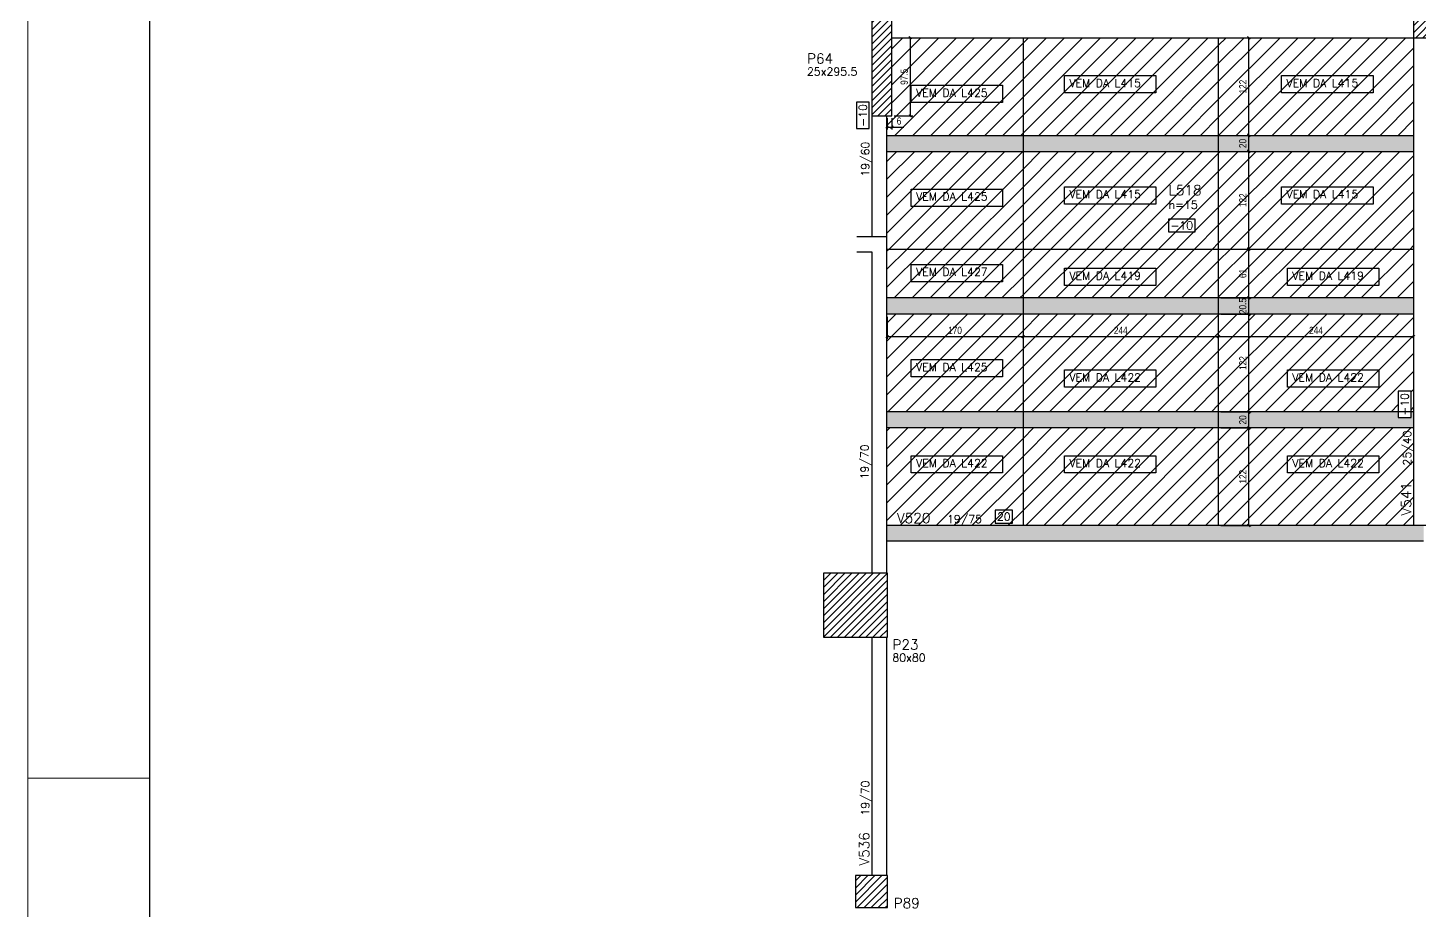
# Model space of a CAD drawing. Extents: x 1860 to 8661, y -614 to 3837.
# Drawn here: x 1860 to 3598, y 1032 to 2135 of the extents above; entities that cross this region are included whole.
import ezdxf
from ezdxf.enums import TextEntityAlignment as Align

# ---------------------------------------------------------------- set-up
doc = ezdxf.new("R2010")
doc.units = 0
for name, color, linetype in [('COTA', 241, 'Continuous'), ('F-DESNIVEL-1', 254, 'Continuous'), ('F-LAJES-DIM', 2, 'Continuous'), ('F-LAJES-NOME', 4, 'Continuous'), ('F-PILARES-DIM', 172, 'Continuous'), ('F-PILARES-HACH', 174, 'Continuous'), ('F-PILARES-NOME', 170, 'Continuous'), ('F-PILARES-S', 170, 'Continuous'), ('F-VIGAS', 3, 'Continuous'), ('F-VIGAS-DIM', 2, 'Continuous'), ('F-VIGAS-NOME', 4, 'Continuous'), ('Painéis', 200, 'Continuous')]:
    doc.layers.add(name, color=color, linetype=linetype)
doc.layers.add('FOLHA', color=255, linetype='Continuous', lineweight=5)
doc.layers.add('Hachura', color=251, linetype='Continuous', lineweight=9)
doc.styles.add('COTA TECNICA-50', font='techl___.ttf', dxfattribs={"height": 9})
doc.styles.add('MCP', font='romans.shx')
doc.styles.add('ROMANS', font='romans.shx')
doc.dimstyles.new('COTA PAINEL-50', dxfattribs={"dimtxt": 9, "dimasz": 3, "dimexe": 3, "dimexo": 3, "dimgap": 3, "dimtad": 1, "dimdec": 1, "dimzin": 12, "dimdsep": 46, "dimtxsty": 'COTA TECNICA-50', "dimblk1": 'OBLIQUE', "dimblk2": 'OBLIQUE', "dimsah": 1, "dimcen": 0.9, "dimclrd": 4, "dimclre": 4, "dimclrt": 240, "dimadec": 1, "dimazin": 3, "dimtfac": 1, "dimtdec": 1, "dimtmove": 0, "dimatfit": 3, "dimfxl": 1, "dimtolj": 1, "dimtzin": 12, "dimarcsym": 0})
pattern_1 = [(45, (4153.2724, 6897.782), (-4.4194174, 4.4194174), [])]

# ---------------------------------------------------------------- blocks, each defined once
blk = doc.blocks.new('*U10')
at = {"layer": 'F-LAJES-DIM', "color": 1}
blk.add_lwpolyline([(0, 0), (33, 0), (33, 16), (0, 16)], close=True, dxfattribs=at)
at = {"layer": 'F-LAJES-DIM', "style": 'MCP'}
blk.add_attdef('DIM', text='', height=10, dxfattribs=at).set_placement((16.5, 8), align=Align.MIDDLE_CENTER)
blk = doc.blocks.new('*U8')
at = {"layer": 'F-VIGAS-DIM', "color": 1}
blk.add_lwpolyline([(0, 0), (33, 0), (33, 16), (0, 16)], close=True, dxfattribs=at)
at = {"layer": 'F-VIGAS-DIM', "style": 'MCP'}
blk.add_attdef('DIM', text='', height=10, dxfattribs=at).set_placement((16.5, 8), align=Align.MIDDLE_CENTER)
blk = doc.blocks.new('*U7')
at = {"layer": 'F-VIGAS-DIM', "color": 1}
blk.add_lwpolyline([(0, 0), (22, 0), (22, 16), (0, 16)], close=True, dxfattribs=at)
at = {"layer": 'F-VIGAS-DIM', "style": 'MCP'}
blk.add_attdef('DIM', text='', height=10, dxfattribs=at).set_placement((11, 8), align=Align.MIDDLE_CENTER)
blk = doc.blocks.new('_Oblique')
at = {"color": 0, "linetype": 'ByBlock', "lineweight": -2}
blk.add_line((-0.5, -0.5), (0.5, 0.5), dxfattribs=at)
blk = doc.blocks.new('*D30')
at = {"layer": 'Defpoints', "color": 0, "transparency": 16777216}
for p in [(3347.3, 1634.8), (3385.4, 1634.8), (3347.3, 1512.8)]:
    blk.add_point(p, dxfattribs=at)
at = {"layer": 'Painéis', "color": 4, "lineweight": -2, "transparency": 16777216}
for p, q in [((3350.3, 1634.8), (3388.4, 1634.8)), ((3385.4, 1512.8), (3385.4, 1634.8)), ((3350.3, 1512.8), (3388.4, 1512.8))]:
    blk.add_line(p, q, dxfattribs=at)
at = {"layer": 'Painéis', "color": 4, "lineweight": -2, "transparency": 16777216, "xscale": 3, "yscale": 3, "zscale": 3}
for p, rotation in [((3385.4, 1634.8), 90), ((3385.4, 1512.8), 270)]:
    blk.add_blockref('_Oblique', p, dxfattribs=dict(at, rotation=rotation))
at = {"layer": 'Painéis', "color": 240, "transparency": 16777216, "insert": (3377.9, 1573.8), "char_height": 9, "attachment_point": 5, "rotation": 90, "style": 'COTA TECNICA-50'}
blk.add_mtext('\\A1;122', dxfattribs=at)
blk = doc.blocks.new('*D31')
at = {"layer": 'Defpoints', "color": 0, "transparency": 16777216}
for p in [(3347.3, 1654.8), (3385.4, 1654.8), (3347.3, 1634.8)]:
    blk.add_point(p, dxfattribs=at)
at = {"layer": 'Painéis', "color": 4, "lineweight": -2, "transparency": 16777216}
for p, q in [((3350.3, 1654.8), (3388.4, 1654.8)), ((3385.4, 1634.8), (3385.4, 1654.8)), ((3350.3, 1634.8), (3388.4, 1634.8))]:
    blk.add_line(p, q, dxfattribs=at)
at = {"layer": 'Painéis', "color": 4, "lineweight": -2, "transparency": 16777216, "xscale": 3, "yscale": 3, "zscale": 3}
for p, rotation in [((3385.4, 1654.8), 90), ((3385.4, 1634.8), 270)]:
    blk.add_blockref('_Oblique', p, dxfattribs=dict(at, rotation=rotation))
at = {"layer": 'Painéis', "color": 240, "transparency": 16777216, "insert": (3377.9, 1644.8), "char_height": 9, "attachment_point": 5, "rotation": 90, "style": 'COTA TECNICA-50'}
blk.add_mtext('\\A1;20', dxfattribs=at)
blk = doc.blocks.new('*D32')
at = {"layer": 'Defpoints', "color": 0, "transparency": 16777216}
for p in [(3347.3, 1776.8), (3385.4, 1776.8), (3347.3, 1654.8)]:
    blk.add_point(p, dxfattribs=at)
at = {"layer": 'Painéis', "color": 4, "lineweight": -2, "transparency": 16777216}
for p, q in [((3350.3, 1776.8), (3388.4, 1776.8)), ((3385.4, 1654.8), (3385.4, 1776.8)), ((3350.3, 1654.8), (3388.4, 1654.8))]:
    blk.add_line(p, q, dxfattribs=at)
at = {"layer": 'Painéis', "color": 4, "lineweight": -2, "transparency": 16777216, "xscale": 3, "yscale": 3, "zscale": 3}
for p, rotation in [((3385.4, 1776.8), 90), ((3385.4, 1654.8), 270)]:
    blk.add_blockref('_Oblique', p, dxfattribs=dict(at, rotation=rotation))
at = {"layer": 'Painéis', "color": 240, "transparency": 16777216, "insert": (3377.9, 1715.8), "char_height": 9, "attachment_point": 5, "rotation": 90, "style": 'COTA TECNICA-50'}
blk.add_mtext('\\A1;122', dxfattribs=at)
blk = doc.blocks.new('*D33')
at = {"layer": 'Defpoints', "color": 0, "transparency": 16777216}
for p in [(3347.3, 1797.3), (3385.4, 1797.3), (3347.3, 1776.8)]:
    blk.add_point(p, dxfattribs=at)
at = {"layer": 'Painéis', "color": 4, "lineweight": -2, "transparency": 16777216}
for p, q in [((3350.3, 1797.3), (3388.4, 1797.3)), ((3385.4, 1776.8), (3385.4, 1797.3)), ((3350.3, 1776.8), (3388.4, 1776.8))]:
    blk.add_line(p, q, dxfattribs=at)
at = {"layer": 'Painéis', "color": 4, "lineweight": -2, "transparency": 16777216, "xscale": 3, "yscale": 3, "zscale": 3}
for p, rotation in [((3385.4, 1797.3), 90), ((3385.4, 1776.8), 270)]:
    blk.add_blockref('_Oblique', p, dxfattribs=dict(at, rotation=rotation))
at = {"layer": 'Painéis', "color": 240, "transparency": 16777216, "insert": (3377.8, 1787), "char_height": 9, "attachment_point": 5, "rotation": 90, "style": 'COTA TECNICA-50'}
blk.add_mtext('\\A1;20.5', dxfattribs=at)
blk = doc.blocks.new('*D34')
at = {"layer": 'Defpoints', "color": 0, "transparency": 16777216}
for p in [(3347.3, 1858.3), (3385.4, 1858.3), (3347.3, 1797.3)]:
    blk.add_point(p, dxfattribs=at)
at = {"layer": 'Painéis', "color": 4, "lineweight": -2, "transparency": 16777216}
for p, q in [((3350.3, 1858.3), (3388.4, 1858.3)), ((3385.4, 1797.3), (3385.4, 1858.3)), ((3350.3, 1797.3), (3388.4, 1797.3))]:
    blk.add_line(p, q, dxfattribs=at)
at = {"layer": 'Painéis', "color": 4, "lineweight": -2, "transparency": 16777216, "xscale": 3, "yscale": 3, "zscale": 3}
for p, rotation in [((3385.4, 1858.3), 90), ((3385.4, 1797.3), 270)]:
    blk.add_blockref('_Oblique', p, dxfattribs=dict(at, rotation=rotation))
at = {"layer": 'Painéis', "color": 240, "transparency": 16777216, "insert": (3377.9, 1827.8), "char_height": 9, "attachment_point": 5, "rotation": 90, "style": 'COTA TECNICA-50'}
blk.add_mtext('\\A1;61', dxfattribs=at)
blk = doc.blocks.new('*D35')
at = {"layer": 'Defpoints', "color": 0, "transparency": 16777216}
for p in [(3347.3, 1980.3), (3385.4, 1980.3), (3347.3, 1858.3)]:
    blk.add_point(p, dxfattribs=at)
at = {"layer": 'Painéis', "color": 4, "lineweight": -2, "transparency": 16777216}
for p, q in [((3350.3, 1980.3), (3388.4, 1980.3)), ((3385.4, 1858.3), (3385.4, 1980.3)), ((3350.3, 1858.3), (3388.4, 1858.3))]:
    blk.add_line(p, q, dxfattribs=at)
at = {"layer": 'Painéis', "color": 4, "lineweight": -2, "transparency": 16777216, "xscale": 3, "yscale": 3, "zscale": 3}
for p, rotation in [((3385.4, 1980.3), 90), ((3385.4, 1858.3), 270)]:
    blk.add_blockref('_Oblique', p, dxfattribs=dict(at, rotation=rotation))
at = {"layer": 'Painéis', "color": 240, "transparency": 16777216, "insert": (3377.9, 1919.3), "char_height": 9, "attachment_point": 5, "rotation": 90, "style": 'COTA TECNICA-50'}
blk.add_mtext('\\A1;122', dxfattribs=at)
blk = doc.blocks.new('*D36')
at = {"layer": 'Defpoints', "color": 0, "transparency": 16777216}
for p in [(3347.3, 2000.3), (3385.4, 2000.3), (3347.3, 1980.3)]:
    blk.add_point(p, dxfattribs=at)
at = {"layer": 'Painéis', "color": 4, "lineweight": -2, "transparency": 16777216}
for p, q in [((3350.3, 2000.3), (3388.4, 2000.3)), ((3385.4, 1980.3), (3385.4, 2000.3)), ((3350.3, 1980.3), (3388.4, 1980.3))]:
    blk.add_line(p, q, dxfattribs=at)
at = {"layer": 'Painéis', "color": 4, "lineweight": -2, "transparency": 16777216, "xscale": 3, "yscale": 3, "zscale": 3}
for p, rotation in [((3385.4, 2000.3), 90), ((3385.4, 1980.3), 270)]:
    blk.add_blockref('_Oblique', p, dxfattribs=dict(at, rotation=rotation))
at = {"layer": 'Painéis', "color": 240, "transparency": 16777216, "insert": (3377.9, 1990.3), "char_height": 9, "attachment_point": 5, "rotation": 90, "style": 'COTA TECNICA-50'}
blk.add_mtext('\\A1;20', dxfattribs=at)
blk = doc.blocks.new('*D37')
at = {"layer": 'Defpoints', "color": 0, "transparency": 16777216}
for p in [(3347.3, 2122.3), (3385.4, 2122.3), (3347.3, 2000.3)]:
    blk.add_point(p, dxfattribs=at)
at = {"layer": 'Painéis', "color": 4, "lineweight": -2, "transparency": 16777216}
for p, q in [((3350.3, 2122.3), (3388.4, 2122.3)), ((3385.4, 2000.3), (3385.4, 2122.3)), ((3350.3, 2000.3), (3388.4, 2000.3))]:
    blk.add_line(p, q, dxfattribs=at)
at = {"layer": 'Painéis', "color": 4, "lineweight": -2, "transparency": 16777216, "xscale": 3, "yscale": 3, "zscale": 3}
for p, rotation in [((3385.4, 2122.3), 90), ((3385.4, 2000.3), 270)]:
    blk.add_blockref('_Oblique', p, dxfattribs=dict(at, rotation=rotation))
at = {"layer": 'Painéis', "color": 240, "transparency": 16777216, "insert": (3377.9, 2061.3), "char_height": 9, "attachment_point": 5, "rotation": 90, "style": 'COTA TECNICA-50'}
blk.add_mtext('\\A1;122', dxfattribs=at)
blk = doc.blocks.new('*D38')
at = {"layer": 'Defpoints', "color": 0, "transparency": 16777216}
for p in [(2933.3, 1776.8), (3103.3, 1776.8), (3103.3, 1749)]:
    blk.add_point(p, dxfattribs=at)
at = {"layer": 'Painéis', "color": 4, "lineweight": -2, "transparency": 16777216}
for p, q in [((2933.3, 1773.8), (2933.3, 1746)), ((3103.3, 1773.8), (3103.3, 1746)), ((2933.3, 1749), (3103.3, 1749))]:
    blk.add_line(p, q, dxfattribs=at)
at = {"layer": 'Painéis', "color": 4, "lineweight": -2, "transparency": 16777216, "xscale": 3, "yscale": 3, "zscale": 3, "rotation": 180}
blk.add_blockref('_Oblique', (2933.3, 1749), dxfattribs=at)
at = {"layer": 'Painéis', "color": 4, "lineweight": -2, "transparency": 16777216, "xscale": 3, "yscale": 3, "zscale": 3}
blk.add_blockref('_Oblique', (3103.3, 1749), dxfattribs=at)
at = {"layer": 'Painéis', "color": 240, "transparency": 16777216, "insert": (3018.3, 1756.6), "char_height": 9, "attachment_point": 5, "style": 'COTA TECNICA-50'}
blk.add_mtext('\\A1;170', dxfattribs=at)
blk = doc.blocks.new('*D39')
at = {"layer": 'Defpoints', "color": 0, "transparency": 16777216}
for p in [(3103.3, 1776.8), (3347.3, 1776.8), (3347.3, 1749)]:
    blk.add_point(p, dxfattribs=at)
at = {"layer": 'Painéis', "color": 4, "lineweight": -2, "transparency": 16777216}
for p, q in [((3103.3, 1773.8), (3103.3, 1746)), ((3347.3, 1773.8), (3347.3, 1746)), ((3103.3, 1749), (3347.3, 1749))]:
    blk.add_line(p, q, dxfattribs=at)
at = {"layer": 'Painéis', "color": 4, "lineweight": -2, "transparency": 16777216, "xscale": 3, "yscale": 3, "zscale": 3, "rotation": 180}
blk.add_blockref('_Oblique', (3103.3, 1749), dxfattribs=at)
at = {"layer": 'Painéis', "color": 4, "lineweight": -2, "transparency": 16777216, "xscale": 3, "yscale": 3, "zscale": 3}
blk.add_blockref('_Oblique', (3347.3, 1749), dxfattribs=at)
at = {"layer": 'Painéis', "color": 240, "transparency": 16777216, "insert": (3225.3, 1756.6), "char_height": 9, "attachment_point": 5, "style": 'COTA TECNICA-50'}
blk.add_mtext('\\A1;244', dxfattribs=at)
blk = doc.blocks.new('*D40')
at = {"layer": 'Defpoints', "color": 0, "transparency": 16777216}
for p in [(3347.3, 1776.8), (3591.3, 1776.8), (3591.3, 1749)]:
    blk.add_point(p, dxfattribs=at)
at = {"layer": 'Painéis', "color": 4, "lineweight": -2, "transparency": 16777216}
for p, q in [((3347.3, 1773.8), (3347.3, 1746)), ((3591.3, 1773.8), (3591.3, 1746)), ((3347.3, 1749), (3591.3, 1749))]:
    blk.add_line(p, q, dxfattribs=at)
at = {"layer": 'Painéis', "color": 4, "lineweight": -2, "transparency": 16777216, "xscale": 3, "yscale": 3, "zscale": 3, "rotation": 180}
blk.add_blockref('_Oblique', (3347.3, 1749), dxfattribs=at)
at = {"layer": 'Painéis', "color": 4, "lineweight": -2, "transparency": 16777216, "xscale": 3, "yscale": 3, "zscale": 3}
blk.add_blockref('_Oblique', (3591.3, 1749), dxfattribs=at)
at = {"layer": 'Painéis', "color": 240, "transparency": 16777216, "insert": (3469.3, 1756.6), "char_height": 9, "attachment_point": 5, "style": 'COTA TECNICA-50'}
blk.add_mtext('\\A1;244', dxfattribs=at)
blk = doc.blocks.new('*D41')
at = {"layer": 'Defpoints', "color": 0, "transparency": 16777216}
for p in [(2933.3, 2024.8), (2939.3, 2024.8), (2939.3, 2010.7)]:
    blk.add_point(p, dxfattribs=at)
at = {"layer": 'Painéis', "color": 4, "lineweight": -2, "transparency": 16777216}
for p, q in [((2933.3, 2021.8), (2933.3, 2007.7)), ((2939.3, 2021.8), (2939.3, 2007.7)), ((2933.3, 2010.7), (2939.3, 2010.7)), ((2939.3, 2010.7), (2954.3, 2010.7))]:
    blk.add_line(p, q, dxfattribs=at)
at = {"layer": 'Painéis', "color": 4, "lineweight": -2, "transparency": 16777216, "xscale": 3, "yscale": 3, "zscale": 3, "rotation": 180}
blk.add_blockref('_Oblique', (2933.3, 2010.7), dxfattribs=at)
at = {"layer": 'Painéis', "color": 4, "lineweight": -2, "transparency": 16777216, "xscale": 3, "yscale": 3, "zscale": 3}
blk.add_blockref('_Oblique', (2939.3, 2010.7), dxfattribs=at)
at = {"layer": 'Painéis', "color": 240, "transparency": 16777216, "insert": (2948.3, 2018.3), "char_height": 9, "attachment_point": 5, "style": 'COTA TECNICA-50'}
blk.add_mtext('\\A1;6', dxfattribs=at)
blk = doc.blocks.new('*D42')
at = {"layer": 'Defpoints', "color": 0, "transparency": 16777216}
for p in [(2939.3, 2122.3), (2962.5, 2122.3), (2939.3, 2024.8)]:
    blk.add_point(p, dxfattribs=at)
at = {"layer": 'Painéis', "color": 4, "lineweight": -2, "transparency": 16777216}
for p, q in [((2942.3, 2122.3), (2965.5, 2122.3)), ((2962.5, 2024.8), (2962.5, 2122.3)), ((2942.3, 2024.8), (2965.5, 2024.8))]:
    blk.add_line(p, q, dxfattribs=at)
at = {"layer": 'Painéis', "color": 4, "lineweight": -2, "transparency": 16777216, "xscale": 3, "yscale": 3, "zscale": 3}
for p, rotation in [((2962.5, 2122.3), 90), ((2962.5, 2024.8), 270)]:
    blk.add_blockref('_Oblique', p, dxfattribs=dict(at, rotation=rotation))
at = {"layer": 'Painéis', "color": 240, "transparency": 16777216, "insert": (2954.8, 2073.5), "char_height": 9, "attachment_point": 5, "rotation": 90, "style": 'COTA TECNICA-50'}
blk.add_mtext('\\A1;97.5', dxfattribs=at)

msp = doc.modelspace()

# ---------------------------------------------------------------- hatches: boundary and pattern name
at = {"layer": 'F-PILARES-HACH', "linetype": 'Continuous'}
h = msp.add_hatch(dxfattribs=at)
h.set_pattern_fill('ANSI31', color=256, scale=50, style=0)
h.set_pattern_definition(pattern_1)
h.paths.add_polyline_path([(2914.27, 2024.78), (2939.27, 2024.78), (2939.27, 2320.28), (2914.27, 2320.28)], flags=16)
h = msp.add_hatch(dxfattribs=at)
h.set_pattern_fill('ANSI31', color=256, scale=50, style=0)
h.set_pattern_definition(pattern_1)
h.paths.add_polyline_path([(3591.27, 2122.28), (3616.27, 2122.28), (3616.27, 2321.28), (3591.27, 2321.28)], flags=16)
h = msp.add_hatch(dxfattribs=at)
h.set_pattern_fill('ANSI31', color=256, scale=50, style=0)
h.set_pattern_definition(pattern_1)
h.paths.add_polyline_path([(2853.77, 1373.28), (2933.77, 1373.28), (2933.77, 1453.28), (2853.77, 1453.28)], flags=16)
h = msp.add_hatch(dxfattribs=at)
h.set_pattern_fill('ANSI31', color=256, scale=50, style=0)
h.set_pattern_definition(pattern_1)
h.paths.add_polyline_path([(2893.77, 1035.28), (2933.77, 1035.28), (2933.77, 1075.28), (2893.77, 1075.28)], flags=16)
at = {"layer": 'Hachura'}
h = msp.add_hatch(dxfattribs=at)
h.set_pattern_fill('ANSI31', color=256, scale=5)
h.paths.add_polyline_path([(3103.27, 2000.28), (3103.27, 2122.28), (2939.27, 2122.28), (2939.27, 2024.78), (2933.27, 2024.78), (2933.27, 2000.28)])
h = msp.add_hatch(dxfattribs=at)
h.set_pattern_fill('ANSI31', color=256, scale=5)
h.paths.add_polyline_path([(3347.27, 2122.28), (3103.27, 2122.28), (3103.27, 2000.28), (3347.27, 2000.28)])
h = msp.add_hatch(dxfattribs=at)
h.set_pattern_fill('ANSI31', color=256, scale=5)
h.paths.add_polyline_path([(3591.27, 2000.28), (3591.27, 2122.28), (3347.27, 2122.28), (3347.27, 2000.28)])
at = {"layer": 'Hachura', "linetype": 'ByBlock'}
h = msp.add_hatch(color=256, dxfattribs=at)
h.dxf.hatch_style = 1
h.paths.add_polyline_path([(3103.27, 1980.28), (3103.27, 2000.28), (2933.27, 2000.28), (2933.27, 1980.28)])
h = msp.add_hatch(color=256, dxfattribs=at)
h.dxf.hatch_style = 1
h.paths.add_polyline_path([(3347.27, 1980.28), (3347.27, 2000.28), (3103.27, 2000.28), (3103.27, 1980.28)])
h = msp.add_hatch(color=256, dxfattribs=at)
h.dxf.hatch_style = 1
h.paths.add_polyline_path([(3347.27, 2000.28), (3347.27, 1980.28), (3591.27, 1980.28), (3591.27, 2000.28)])
at = {"layer": 'Hachura'}
h = msp.add_hatch(dxfattribs=at)
h.set_pattern_fill('ANSI31', color=256, scale=5)
h.paths.add_polyline_path([(3103.27, 1858.28), (3103.27, 1980.28), (2933.27, 1980.28), (2933.27, 1858.28)])
h = msp.add_hatch(dxfattribs=at)
h.set_pattern_fill('ANSI31', color=256, scale=5)
h.paths.add_polyline_path([(3103.27, 1980.28), (3103.27, 1858.28), (3347.27, 1858.28), (3347.27, 1980.28)])
h = msp.add_hatch(dxfattribs=at)
h.set_pattern_fill('ANSI31', color=256, scale=5)
h.paths.add_polyline_path([(3347.27, 1980.28), (3347.27, 1858.28), (3591.27, 1858.28), (3591.27, 1980.28)])
h = msp.add_hatch(dxfattribs=at)
h.set_pattern_fill('ANSI31', color=256, scale=5)
h.paths.add_polyline_path([(3103.27, 1797.28), (3103.27, 1858.28), (2933.27, 1858.28), (2933.27, 1797.28)])
h = msp.add_hatch(dxfattribs=at)
h.set_pattern_fill('ANSI31', color=256, scale=5)
h.paths.add_polyline_path([(3347.27, 1858.28), (3103.27, 1858.28), (3103.27, 1797.28), (3347.27, 1797.28)])
h = msp.add_hatch(dxfattribs=at)
h.set_pattern_fill('ANSI31', color=256, scale=5)
h.paths.add_polyline_path([(3591.27, 1797.28), (3591.27, 1858.28), (3347.27, 1858.28), (3347.27, 1797.28)])
at = {"layer": 'Hachura', "linetype": 'ByBlock'}
h = msp.add_hatch(color=256, dxfattribs=at)
h.dxf.hatch_style = 1
h.paths.add_polyline_path([(2933.27, 1797.28), (2933.27, 1776.78), (3103.27, 1776.78), (3103.27, 1797.28)])
h = msp.add_hatch(color=256, dxfattribs=at)
h.dxf.hatch_style = 1
h.paths.add_polyline_path([(3103.27, 1797.28), (3103.27, 1776.78), (3347.27, 1776.78), (3347.27, 1797.28)])
h = msp.add_hatch(color=256, dxfattribs=at)
h.dxf.hatch_style = 1
h.paths.add_polyline_path([(3347.27, 1797.28), (3347.27, 1776.78), (3591.27, 1776.78), (3591.27, 1797.28)])
at = {"layer": 'Hachura'}
h = msp.add_hatch(dxfattribs=at)
h.set_pattern_fill('ANSI31', color=256, scale=5)
h.paths.add_polyline_path([(3103.27, 1654.78), (3103.27, 1776.78), (2933.27, 1776.78), (2933.27, 1654.78)])
h = msp.add_hatch(dxfattribs=at)
h.set_pattern_fill('ANSI31', color=256, scale=5)
h.paths.add_polyline_path([(3347.27, 1776.78), (3103.27, 1776.78), (3103.27, 1654.78), (3347.27, 1654.78)])
h = msp.add_hatch(dxfattribs=at)
h.set_pattern_fill('ANSI31', color=256, scale=5)
h.paths.add_polyline_path([(3572.15, 1654.78), (3572.15, 1680.78), (3588.15, 1680.78), (3588.15, 1654.78), (3591.27, 1654.78), (3591.27, 1776.78), (3347.27, 1776.78), (3347.27, 1654.78)])
at = {"layer": 'Hachura', "linetype": 'ByBlock'}
h = msp.add_hatch(color=256, dxfattribs=at)
h.dxf.hatch_style = 1
h.paths.add_polyline_path([(2933.27, 1654.78), (2933.27, 1634.78), (3103.27, 1634.78), (3103.27, 1654.78)])
h = msp.add_hatch(color=256, dxfattribs=at)
h.dxf.hatch_style = 1
h.paths.add_polyline_path([(3103.27, 1654.78), (3103.27, 1634.78), (3347.27, 1634.78), (3347.27, 1654.78)])
h = msp.add_hatch(color=256, dxfattribs=at)
h.dxf.hatch_style = 1
h.paths.add_polyline_path([(3591.27, 1634.78), (3591.27, 1654.78), (3588.15, 1654.78), (3588.15, 1647.78), (3572.15, 1647.78), (3572.15, 1654.78), (3347.27, 1654.78), (3347.27, 1634.78)])
at = {"layer": 'Hachura'}
h = msp.add_hatch(dxfattribs=at)
h.set_pattern_fill('ANSI31', color=256, scale=5)
h.paths.add_polyline_path([(2933.27, 1634.78), (2933.27, 1512.78), (3103.27, 1512.78), (3103.27, 1634.78)])
h = msp.add_hatch(dxfattribs=at)
h.set_pattern_fill('ANSI31', color=256, scale=5)
h.paths.add_polyline_path([(3347.27, 1634.78), (3103.27, 1634.78), (3103.27, 1512.78), (3347.27, 1512.78)])
h = msp.add_hatch(dxfattribs=at)
h.set_pattern_fill('ANSI31', color=256, scale=5)
h.paths.add_polyline_path([(3591.27, 1512.78), (3591.27, 1634.78), (3347.27, 1634.78), (3347.27, 1512.78)])

# ---------------------------------------------------------------- linework, layer by layer
at = {"color": 30}
msp.add_line((2012.11, -552.63), (2012.11, 3776.4), dxfattribs=at)
at = {"layer": 'COTA'}
for points in [[(3155.08, 2075.1), (3269.21, 2075.1), (3269.21, 2053.56), (3155.08, 2053.56)], [(3426.44, 2075.1), (3540.58, 2075.1), (3540.58, 2053.56), (3426.44, 2053.56)], [(2963.47, 2062.93), (3077.61, 2062.93), (3077.61, 2041.39), (2963.47, 2041.39)], [(2963.47, 1933.24), (3077.61, 1933.24), (3077.61, 1911.69), (2963.47, 1911.69)], [(3155.08, 1936.11), (3269.21, 1936.11), (3269.21, 1914.56), (3155.08, 1914.56)], [(3426.44, 1936.11), (3540.58, 1936.11), (3540.58, 1914.56), (3426.44, 1914.56)], [(2963.47, 1839.02), (3077.61, 1839.02), (3077.61, 1817.48), (2963.47, 1817.48)], [(3155.08, 1834.43), (3269.21, 1834.43), (3269.21, 1812.88), (3155.08, 1812.88)], [(3433.65, 1834.43), (3547.79, 1834.43), (3547.79, 1812.88), (3433.65, 1812.88)], [(2963.47, 1720.11), (3077.61, 1720.11), (3077.61, 1698.56), (2963.47, 1698.56)], [(3155.08, 1707.16), (3269.21, 1707.16), (3269.21, 1685.62), (3155.08, 1685.62)], [(3433.65, 1707.16), (3547.79, 1707.16), (3547.79, 1685.62), (3433.65, 1685.62)], [(2963.47, 1600.05), (3077.61, 1600.05), (3077.61, 1578.51), (2963.47, 1578.51)], [(3155.08, 1600.05), (3269.21, 1600.05), (3269.21, 1578.51), (3155.08, 1578.51)], [(3433.65, 1600.05), (3547.79, 1600.05), (3547.79, 1578.51), (3433.65, 1578.51)]]:
    msp.add_lwpolyline(points, close=True, dxfattribs=at)
at = {"layer": 'F-DESNIVEL-1', "linetype": 'Continuous'}
for points in [[(2933.27, 1493.78), (3603.77, 1493.78), (3603.77, 1512.78)], [(2933.27, 1493.78), (3603.77, 1512.78), (2933.27, 1512.78)], [(2933.27, 1493.78), (2933.27, 1512.78), (2933.27, 1493.78)]]:
    msp.add_solid(points, dxfattribs=at)
at = {"layer": 'F-PILARES-S', "linetype": 'Continuous'}
for points in [[(2914.27, 2024.78), (2939.27, 2024.78), (2939.27, 2320.28), (2914.27, 2320.28), (2914.27, 2024.78)], [(3591.27, 2122.28), (3616.27, 2122.28), (3616.27, 2321.28), (3591.27, 2321.28), (3591.27, 2122.28)], [(2853.77, 1373.28), (2933.77, 1373.28), (2933.77, 1453.28), (2853.77, 1453.28), (2853.77, 1373.28)], [(2893.77, 1035.28), (2933.77, 1035.28), (2933.77, 1075.28), (2893.77, 1075.28), (2893.77, 1035.28)]]:
    msp.add_lwpolyline(points, dxfattribs=at)
at = {"layer": 'F-VIGAS'}
for points in [[(2939.27, 2122.28), (3591.27, 2122.28)], [(3591.27, 2122.28), (3591.27, 2097.28)], [(3591.27, 2097.28), (3591.27, 1512.78)], [(2914.27, 2024.78), (2914.27, 1873.78)], [(2933.27, 1864.28), (2933.27, 2024.78)], [(2933.27, 1873.78), (2895.7, 1873.78)], [(2933.27, 1512.78), (2933.27, 1864.28)], [(2895.7, 1854.78), (2914.27, 1854.78)], [(2914.27, 1854.78), (2914.27, 1503.28)], [(3591.27, 1512.78), (2933.27, 1512.78)], [(2933.27, 1493.78), (2933.27, 1512.78)], [(3616.27, 1512.78), (3591.27, 1512.78)], [(2914.27, 1503.28), (2914.27, 1453.28)], [(2933.27, 1453.28), (2933.27, 1493.78)], [(2933.27, 1493.78), (3603.77, 1493.78)], [(2914.27, 1373.28), (2914.27, 1075.28)], [(2933.27, 1075.28), (2933.27, 1373.28)]]:
    msp.add_lwpolyline(points, dxfattribs=at)
at = {"layer": 'FOLHA', "lineweight": 5}
msp.add_line((1859.7, -613.6), (1859.7, 3837.36), dxfattribs=at)
at = {"layer": 'FOLHA'}
msp.add_line((2012.11, 1197.03), (1859.7, 1197.03), dxfattribs=at)
at = {"layer": 'Painéis'}
for p, q in [((2939.27, 2122.28), (3591.27, 2122.28)), ((3103.27, 2122.28), (3103.27, 1512.78)), ((3347.27, 2122.28), (3347.27, 1512.78)), ((3591.27, 2122.28), (3591.27, 1512.78)), ((2933.27, 1512.78), (2933.27, 2024.78)), ((2933.27, 2000.28), (3591.27, 2000.28)), ((2933.27, 1980.28), (3591.27, 1980.28)), ((2933.27, 1858.28), (3591.27, 1858.28)), ((3591.27, 1797.28), (2933.27, 1797.28)), ((3591.27, 1776.78), (2933.27, 1776.78)), ((3591.27, 1654.78), (2933.27, 1654.78)), ((3591.27, 1634.78), (2933.27, 1634.78)), ((3591.27, 1512.78), (2933.27, 1512.78))]:
    msp.add_line(p, q, dxfattribs=at)

# ---------------------------------------------------------------- block references
at = {"layer": 'F-LAJES-DIM', "linetype": 'Continuous'}
msp.add_blockref('*U10', (3285.17, 1879.73), dxfattribs=at).add_auto_attribs({'DIM': '-10'})
at = {"layer": 'F-VIGAS-DIM', "linetype": 'Continuous', "rotation": 90}
for p in [(2911.15, 2008.78), (3588.15, 1647.78)]:
    msp.add_blockref('*U8', p, dxfattribs=at).add_auto_attribs({'DIM': '-10'})
at = {"layer": 'F-VIGAS-DIM', "linetype": 'Continuous'}
msp.add_blockref('*U7', (3068.27, 1515.91), dxfattribs=at).add_auto_attribs({'DIM': '20'})

# ---------------------------------------------------------------- texts
at = {"layer": 'COTA', "style": 'ROMANS'}
for s, p in [('VEM DA L415', (3161.14, 2060.71)), ('VEM DA L415', (3432.51, 2060.71)), ('VEM DA L425', (2969.54, 2048.53)), ('VEM DA L415', (3161.14, 1921.71)), ('VEM DA L415', (3432.51, 1921.71)), ('VEM DA L425', (2969.54, 1918.84)), ('VEM DA L427', (2969.54, 1824.63)), ('VEM DA L419', (3161.14, 1820.03)), ('VEM DA L419', (3439.72, 1820.03)), ('VEM DA L425', (2969.54, 1705.71)), ('VEM DA L422', (3161.14, 1692.76)), ('VEM DA L422', (3439.72, 1692.76)), ('VEM DA L422', (2969.54, 1585.65)), ('VEM DA L422', (3161.14, 1585.65)), ('VEM DA L422', (3439.72, 1585.65))]:
    msp.add_text(s, height=10, dxfattribs=at).set_placement(p)
at = {"layer": 'F-LAJES-DIM', "linetype": 'Continuous', "style": 'MCP'}
msp.add_text('h=15', height=10, dxfattribs=at).set_placement((3285.17, 1908.63))
at = {"layer": 'F-LAJES-NOME', "linetype": 'Continuous', "style": 'MCP'}
msp.add_text('L518', height=12.5, dxfattribs=at).set_placement((3285.17, 1925.63))
at = {"layer": 'F-PILARES-DIM', "linetype": 'Continuous', "style": 'MCP'}
for s, p in [('25x295.5', (2833.28, 2075.09)), ('80x80', (2940.02, 1342.66))]:
    msp.add_text(s, height=10, dxfattribs=at).set_placement(p)
at = {"layer": 'F-PILARES-NOME', "linetype": 'Continuous', "style": 'MCP'}
for s, p in [('P64', (2833.28, 2090.09)), ('P23', (2940.02, 1357.66)), ('P89', (2941.59, 1034.57))]:
    msp.add_text(s, height=12.5, dxfattribs=at).set_placement(p)
at = {"layer": 'F-VIGAS-DIM', "linetype": 'Continuous', "style": 'MCP'}
for s, p in [('19/60', (2911.15, 1948.78)), ('25/40', (3588.15, 1587.78)), ('19/70', (2910.33, 1570.45)), ('19/70', (2911.15, 1150.28))]:
    msp.add_text(s, height=10, rotation=90, dxfattribs=at).set_placement(p)
msp.add_text('19/75', height=10, dxfattribs=at).set_placement((3008.27, 1515.91))
at = {"layer": 'F-VIGAS-NOME', "linetype": 'Continuous', "style": 'MCP'}
for s, p in [('V541', (3588.15, 1525.28)), ('V536', (2911.15, 1087.78))]:
    msp.add_text(s, height=12.5, rotation=90, dxfattribs=at).set_placement(p)
msp.add_text('V520', height=12.5, dxfattribs=at).set_placement((2945.77, 1515.91))

# ---------------------------------------------------------------- dimensions: what is measured, and where the dimension line sits
at = {"layer": 'Painéis'}
for base, p1, p2, picture, middle in [((2962.45, 2122.28), (2939.27, 2024.78), (2939.27, 2122.28), '*D42', (2954.83, 2073.53)), ((3385.45, 1634.78), (3347.27, 1512.78), (3347.27, 1634.78), '*D30', (3377.89, 1573.78))]:
    dim = msp.add_linear_dim(base=base, p1=p1, p2=p2, angle=90, dimstyle='COTA PAINEL-50', dxfattribs=at)
    dim.commit()
    dim.dimension.update_dxf_attribs({"geometry": picture, "text_midpoint": middle})
for base, p1, p2, picture, middle in [((3385.45, 2122.28), (3347.27, 2000.28), (3347.27, 2122.28), '*D37', (3377.89, 2061.28)), ((3385.45, 2000.28), (3347.27, 1980.28), (3347.27, 2000.28), '*D36', (3377.85, 1990.28)), ((3385.45, 1980.28), (3347.27, 1858.28), (3347.27, 1980.28), '*D35', (3377.89, 1919.28)), ((3385.45, 1858.28), (3347.27, 1797.28), (3347.27, 1858.28), '*D34', (3377.85, 1827.78)), ((3385.45, 1776.78), (3347.27, 1654.78), (3347.27, 1776.78), '*D32', (3377.89, 1715.78)), ((3385.45, 1654.78), (3347.27, 1634.78), (3347.27, 1654.78), '*D31', (3377.85, 1644.78))]:
    dim = msp.add_linear_dim(base=base, p1=p1, p2=p2, angle=90, dimstyle='COTA PAINEL-50', override={"dimtmove": 1}, dxfattribs=at)
    dim.commit()
    dim.dimension.update_dxf_attribs({"geometry": picture, "text_midpoint": middle})
for base, p1, p2, picture, middle in [((2939.27, 2010.71), (2933.27, 2024.78), (2939.27, 2024.78), '*D41', (2948.27, 2018.3)), ((3103.27, 1749), (2933.27, 1776.78), (3103.27, 1776.78), '*D38', (3018.27, 1756.59))]:
    dim = msp.add_linear_dim(base=base, p1=p1, p2=p2, dimstyle='COTA PAINEL-50', dxfattribs=at)
    dim.commit()
    dim.dimension.update_dxf_attribs({"geometry": picture, "text_midpoint": middle})
dim = msp.add_linear_dim(base=(3385.45, 1797.28), p1=(3347.27, 1776.78), p2=(3347.27, 1797.28), angle=90, dimstyle='COTA PAINEL-50', override={"dimtmove": 1}, dxfattribs=at)
dim.commit()
dim.dimension.update_dxf_attribs({"geometry": '*D33', "text_midpoint": (3385.45, 1787.03), "dimtype": 160})
for base, p1, p2, picture, middle in [((3347.27, 1749), (3103.27, 1776.78), (3347.27, 1776.78), '*D39', (3225.27, 1756.57)), ((3591.27, 1749), (3347.27, 1776.78), (3591.27, 1776.78), '*D40', (3469.27, 1756.57))]:
    dim = msp.add_linear_dim(base=base, p1=p1, p2=p2, dimstyle='COTA PAINEL-50', override={"dimtmove": 1}, dxfattribs=at)
    dim.commit()
    dim.dimension.update_dxf_attribs({"geometry": picture, "text_midpoint": middle})

doc.saveas('drawing.dxf')
